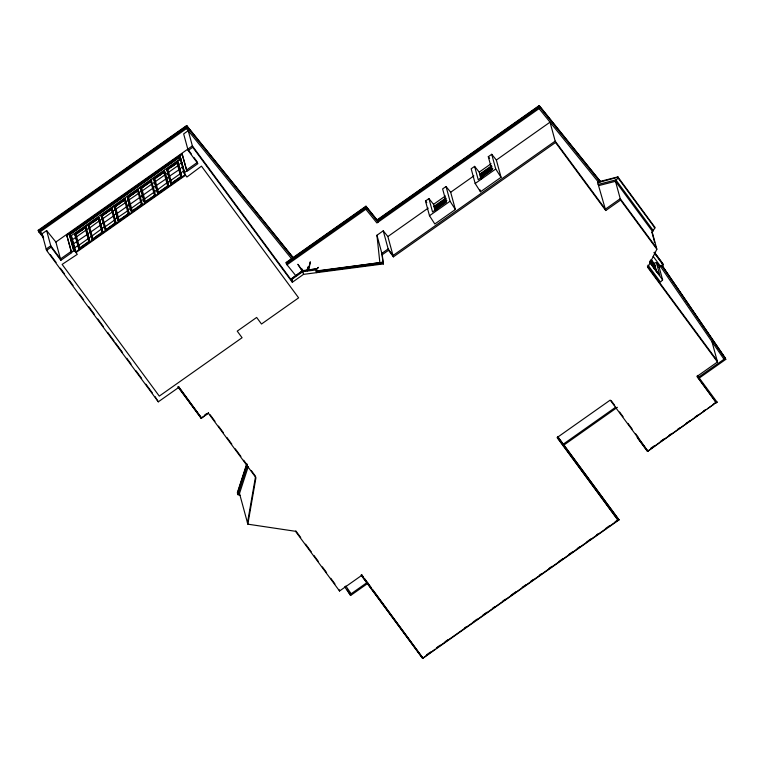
<?xml version="1.0" encoding="UTF-8"?>
<svg xmlns="http://www.w3.org/2000/svg" width="764" height="764" viewBox="0 0 764 764"><rect width="100%" height="100%" fill="white"/><g stroke="black" fill="none" stroke-linecap="round" stroke-linejoin="round"><path stroke-width="1.15" d="M307.204 270.962L307.672 267.133L307.949 268.107L308.284 267.085L308.045 270.246L310.318 261.804L309.105 268.46M247.469 522.815L255.577 476.354L251.385 470.662M363.034 576.534L361.63 574.633L361.811 575.311L339.541 591.011L295.487 531.295L247.842 524.171L255.95 477.71L208.371 413.219M246.772 463.729L237.365 492.704L237.881 494.623L240.077 495.435M237.489 493.181L246.906 464.216M247.297 465.648L237.881 494.623L239.504 493.477L248.243 466.575M654.261 227.653L654.624 226.918L617.866 176.885L597.515 182.099L605.747 210.53L620.597 200.063L615.497 181.307L598.966 185.547M651.912 232.562L654.901 227.939L654.538 226.583M615.497 181.307L651.759 230.451L656.859 249.207L647.748 267.457L717.482 361.983L696.93 376.48L716.365 402.819L697.436 376.748M316.21 269.721L318.454 267.343L316.105 269.386M651.062 259.493L653.831 263.255L656.381 262.606L658.807 265.891L662.617 279.901L660.478 282.078L647.996 265.156M43.691 238.034L38.572 231.616L38.2 230.26L186.655 125.544L293.08 257.468M38.572 231.616L187.027 126.9L186.655 125.544M39.222 232.495L187.677 127.779L292.908 258.222M178.852 387.329L201.524 418.051L178.671 386.651L178.852 387.329L158.301 401.826L46.556 250.372L42.058 233.784L46.623 230.566L55.877 242.035L60.843 260.314L71.692 252.664L66.735 235.14L182.08 153.784L187.037 171.308L197.886 163.658L188.164 150.489L183.656 133.91L188.23 130.682L192.738 147.271L292.326 282.26L303.518 274.362L383.356 263.933L382.239 254.718L376.948 235.255L383.241 230.814L387.873 236.553L393.384 256.866L555.552 142.486L550.032 122.173L496.361 160.029L501.05 177.296L480.489 191.793L475.17 183.513L471.178 168.796L474.597 166.371L479.229 172.11L479.907 174.631L482.647 172.693M55.877 242.035L192.366 145.914L291.953 280.904M67.041 235.551L73.831 230.766M77.708 228.025L82.55 224.606M85.453 222.553L92.243 217.769M94.182 216.403L110.656 204.781M113.569 202.737L138.771 184.955M140.7 183.589L157.183 171.967M159.122 170.601L182.386 154.194M74.547 250.649L73.669 250.64L69.209 234.204L179.979 156.076L185.194 174.698L75.56 252.024L74.547 250.649L70.126 234.376L179.76 157.059L180.772 158.425L71.138 235.751L75.56 252.024M46.556 250.372L51.131 247.144L46.623 230.566M188.164 150.489L192.738 147.271M73.974 251.05L69.514 234.615L180.285 156.486M75.426 233.564L78.339 231.511M85.129 226.717L87.067 225.351M92.893 221.245L96.77 218.514M103.56 213.719L106.473 211.666M111.324 208.247L115.202 205.506M121.992 200.722L124.904 198.669M129.756 195.24L133.633 192.509M139.459 188.402L143.336 185.662M150.126 180.877L152.065 179.502M168.558 167.87L171.47 165.817M176.322 162.398L180.208 159.657M85.692 226.698L89.56 240.937L78.711 248.587L74.843 234.357L85.692 226.698L88.93 238.158L78.081 245.817M99.282 234.5L92.043 239.6L87.975 225.093L98.823 217.434L99.578 219.745M116.023 222.687L105.174 230.336L101.106 215.83L111.955 208.171L115.746 221.665M114.237 206.566L125.296 199.184L129.164 213.423L118.315 221.073L114.237 206.566L118.315 221.073M142.496 204.437L142.094 203.883L131.246 211.542L127.368 197.303L138.217 189.653L142.295 204.16M140.509 188.04L151.358 180.39L155.426 194.896L144.377 202.279L140.509 188.04L144.577 202.546M168.357 185.356L157.508 193.015L153.64 178.776L164.489 171.126L168.558 185.633L158.616 192.652M177.62 161.863L181.488 176.092L170.639 183.752L166.772 169.512L177.62 161.863L178.375 164.165M85.893 226.975L75.044 234.624L78.912 248.863L89.76 241.214L89.207 239.18M88.175 225.361L99.024 217.711M101.306 216.097L112.155 208.448M114.447 206.834L125.296 199.184M131.169 210.797L127.578 197.58L138.427 189.921M140.71 188.316L151.558 180.657M157.709 193.282L153.841 179.053L164.69 171.394L168.558 185.633M177.821 162.13L166.972 169.789L170.84 184.019L181.689 176.369L180.657 173.046L184.086 170.63M77.957 232.991L75.244 234.901L74.843 234.357M79.771 231.712L83.381 229.162M91.088 223.728L88.376 225.638L87.975 225.093M92.902 222.448L96.512 219.898M112.365 208.725L101.516 216.374L101.106 215.83M115.545 206.471L124.589 200.101M128.686 197.207L137.721 190.838M140.91 188.584L150.852 181.574M154.042 179.32L155.856 178.05M157.661 176.77L163.993 172.311M168.987 168.787L167.173 170.057L166.772 169.512M170.792 167.507L177.124 163.047M72.246 239.82L88.805 228.14L89.207 228.694M181.87 162.493L178.451 164.909L178.852 165.463M89.006 228.417L101.937 218.876L102.338 219.43M102.137 219.153L112.986 211.504M126.117 202.24L112.785 211.227L113.187 211.771M139.249 192.977L125.917 201.963L126.318 202.508M141.541 191.363L178.652 165.186L180.581 172.301M73.354 243.888L87.831 234.09M182.978 166.562L179.55 168.978L179.96 169.532M90.114 232.485L100.963 224.836M103.245 223.222L114.094 215.572M116.376 213.958L127.225 206.309M129.508 204.695L140.356 197.045M142.639 195.431L153.488 187.782M166.628 178.518L153.287 187.505L153.698 188.049M179.76 169.255L166.418 178.241L166.829 178.786M128.954 205.506L127.426 206.576L127.025 206.032L129.307 204.418L129.708 204.972M142.085 196.243L140.557 197.313L140.156 196.768L142.438 195.154L142.849 195.708M74.452 247.956L77.88 245.54L78.281 246.084M91.212 236.553L104.143 227.013L104.553 227.557M104.353 227.29L115.202 219.631M128.333 210.377L114.992 219.363L115.402 219.908M130.615 208.763L141.464 201.113M143.747 199.499L154.595 191.85M156.878 190.236L169.809 180.696L170.219 181.249M170.009 180.972L180.858 173.323M71.329 251.308L60.48 258.958L50.758 245.788L46.193 249.016L47.607 250.926M186.664 169.952L197.513 162.302L194.046 157.604M71.692 252.664L71.386 252.254L73.669 250.64M185.194 174.698L184.181 173.323L184.449 172.511L186.731 170.897L182.08 153.784M118.105 220.806L128.954 213.146L125.086 198.907M101.087 233.221L102.892 231.95L99.855 220.767M132.344 211.179L135.963 208.62M137.768 207.35L141.388 204.8M145.485 201.916L149.095 199.366M150.909 198.086L154.519 195.536M88.156 242.761L89.961 241.491M95.863 237.327L97.668 236.047M101.287 233.498L103.092 232.227M108.994 228.064L110.809 226.784M145.685 202.183L147.49 200.913M158.816 192.92L161.529 191.01M173.753 182.386L175.567 181.106M179.177 178.556L180.992 177.286M365.956 206.194L366.978 208.429L378.056 222.171L377.044 219.936L365.956 206.194L286.013 262.577L287.035 264.812L295.907 275.804M286.108 262.911L366.051 206.528L377.139 220.299L539.298 105.9L600.466 181.737M286.385 263.933L366.328 207.55M287.035 264.812L366.978 208.429M291.179 279.003L302.429 270.666L316.411 268.832L302.525 271L291.179 279.003L292.326 282.26M291.59 279.548L302.783 271.65L315.895 269.94L316.63 272.652M377.044 219.936L539.203 105.556L600.323 181.316M377.416 221.293L539.575 106.912L539.203 105.556M599.931 181.813L540.224 107.791L376.919 222.973L365.832 209.231M428.919 198.592L432.548 211.953L446.252 202.288L442.623 188.928L446.052 186.512L450.674 192.251L455.373 209.508L434.811 224.005L429.492 215.725L425.491 201.008L428.919 198.592L433.551 204.332L434.229 206.843L436.063 205.554M474.597 166.371L478.235 179.741L491.93 170.076L488.301 156.706L491.729 154.29L496.361 160.029M387.873 236.553L428.203 208.104M433.551 204.332L445.422 195.956M450.674 192.251L473.871 175.892M479.229 172.11L491.109 163.735M435.088 210.692L433.933 206.433L445.804 198.057M480.766 178.47L479.611 174.221L491.481 165.836M438.803 203.625L441.544 201.696M444.285 199.757L446.109 198.468M485.388 170.764L488.129 168.825M435.566 209.966L434.687 206.71L445.317 199.213M481.54 178.833L480.365 174.488L491.959 166.313M435.575 209.288L434.983 207.12L445.613 199.624M481.549 178.155L480.671 174.908L491.3 167.402M436.464 210.043L435.604 206.891L446.071 199.509M482.141 177.821L481.282 174.669L491.749 167.287M436.779 209.813L436.215 207.712L445.727 200.999M491.405 168.777L481.893 175.491L481.282 174.669M446.844 200.512L437.142 207.359L437.743 208.19M483.421 177.363L482.819 175.147L492.522 168.3M437.438 207.77L446.176 201.61M483.115 175.558L492.828 168.71M429.492 215.725L450.053 201.228L446.052 186.512M475.17 183.513L495.731 169.016L491.729 154.29M382.239 254.718L388.532 250.277L383.241 230.814M204.762 414.957L206.481 413.754M208.591 413.095L201.171 418.328L208.505 412.751M617.961 177.219L597.677 182.691M598.155 184.449L615.87 179.912L618.238 178.241L617.866 176.885M651.52 265.557L652.38 264.955M653.774 268.67L652.914 265.519L653.774 264.917L654.92 269.119M655.311 269.635L654.557 264.993L651.138 260.352M651.31 260.161L654.786 264.869L654.356 265.165L652.962 263.284M658.94 267.171L663.162 265.022L662.799 263.666L654.356 252.225M344.621 586.742L349.998 594.593L366.72 582.798M562.505 444.705L615.803 407.107M349.998 594.593L350.647 595.471L368.028 583.209M563.058 445.651L617.417 407.308M698.84 377.015L725.151 358.459L725.8 359.338L698.582 378.533M715.123 403.316L717.062 401.95L647.49 451.428L637.377 437.705L637.854 436.96L638.131 437.982M637.377 437.705L637.94 437.304L647.843 451.152L610.197 400.116L557.09 437.571L618.219 520.437L557.605 437.848M650.556 448.43L654.414 445.708M660.201 441.621L664.069 438.899M668.892 435.499L671.785 433.455M677.572 429.368L679.511 428.012M686.263 423.246L690.121 420.525M694.944 417.115L697.847 415.081M703.634 410.994L705.564 409.628M713.28 404.185L716.183 402.141M647.49 451.428L659.007 442.9M660.946 441.535L705.449 410.144M707.388 408.778L713.194 404.681M426.646 654.748L430.533 652.007M436.359 647.901L440.245 645.16M445.106 641.731L448.019 639.678M464.531 628.027L466.479 626.652M473.279 621.858L477.166 619.117M482.991 615.01L486.878 612.27M492.713 608.154L494.652 606.778M502.425 601.297L505.338 599.243M511.173 595.137L516.025 591.708M521.86 587.592L525.747 584.852M530.598 581.433L533.511 579.37M539.346 575.263L541.284 573.888M549.058 568.406L551.971 566.353M558.77 561.559L562.657 558.818M568.492 554.702L572.379 551.961M577.231 548.533L580.153 546.48M586.953 541.686L590.839 538.945M596.665 534.829L598.604 533.463M605.413 528.659L609.29 525.918M615.125 521.812L617.064 520.437M558.092 437.113L619.012 519.902L422.597 658.444L435.146 649.19M437.084 647.815L474.033 621.753M475.982 620.387L502.234 601.86M504.183 600.494L520.714 588.834M522.652 587.459L559.611 561.397M561.55 560.031L587.803 541.514M589.751 540.138L606.282 528.478M608.23 527.103L618.926 519.558M316.363 271.296L383.003 262.243L316.267 270.962L316.439 271.974L383.175 263.255L383.356 263.933M311.798 269.94L312.371 270.007M654.213 242.198L654.681 242.417L652.007 232.59M539.078 108.593L598.699 182.5M488.301 156.706L489.629 158.349M425.491 201.008L426.818 202.651M293.223 257.888L186.75 125.879L38.458 230.814M186.531 128.581L291.733 258.986M40.358 231.683L42.058 233.784M38.2 230.26L43.414 236.716M41.447 234.529L42.946 236.382M618.238 178.241L654.901 227.939M615.87 179.912L653.449 230.843M656.486 247.851L620.225 198.707L605.384 209.174L555.18 141.13L393.021 255.51L388.16 248.921L381.876 253.362L383.136 263.752M620.597 200.063L656.859 249.207M654.442 252.559L662.885 264.01M654.022 252.626L663.162 265.022M653.163 256.332L660.803 266.693M725.523 358.316L662.245 265.891M539.575 106.912L540.224 107.791M650.403 260.343L654.137 265.299M650.221 261.861L652.914 265.519M649.629 261.221L659.819 275.25L656.381 262.606M650.575 263.389L651.95 265.251M649.963 262.759L662.617 279.901M647.385 266.101L717.119 360.627M555.552 142.486L605.747 210.53M697.322 375.401L717.157 402.294M482.819 175.147L483.421 175.968M611.219 400.651L614.714 405.388M619.604 412.016L623.09 416.743M627.979 423.371L632.172 429.053M635.667 433.79L637.759 436.626M637.281 437.371L647.404 451.085M435.604 206.891L436.215 207.712M557.481 436.492L619.012 519.902M388.532 250.277L393.384 256.866M187.027 126.9L187.677 127.779M291.094 278.659L292.488 280.56M187.801 149.133L191.267 153.841M181.488 176.092L181.889 176.646M157.078 190.513L156.677 189.959L154.395 191.573L154.796 192.117M141.741 191.64L141.33 191.086L139.048 192.7L139.459 193.244M141.665 201.381L141.264 200.837L143.546 199.223L144.501 201.811M130.816 209.04L130.415 208.486L128.132 210.1L128.533 210.644M116.577 214.235L116.176 213.681L113.893 215.295L114.294 215.84M103.446 223.499L103.044 222.945L100.762 224.559L101.163 225.103M364.438 578.443L371.466 587.965M372.87 589.865L422.941 658.167L361.811 575.311M361.668 575.655L422.502 658.1M361.057 575.034L422.597 658.444M105.174 230.336L115.822 222.41L111.955 208.171M90.314 232.753L89.913 232.208L87.621 233.822L88.032 234.367M91.422 236.821L91.011 236.277L88.93 238.158M92.043 239.6L102.691 231.673L98.823 217.434M210.11 414.709L214.999 421.346M218.504 426.092L223.403 432.73M226.898 437.466L231.798 444.113M235.293 448.85L240.889 456.433M243.687 460.234L247.183 464.97M295.821 530.885L300.71 537.522M305.61 544.159L311.206 551.742M314.004 555.533L318.196 561.225M322.389 566.907L326.591 572.599M330.783 578.281L334.976 583.973M70.126 234.376L71.138 235.751M178.002 386.708L201.085 417.994M178.098 387.052L201.171 418.328M51.131 247.144L60.843 260.314M50.434 254.765L56.097 262.434M60.337 268.183L64.577 273.932M69.534 280.646L73.067 285.44M79.427 294.064L83.677 299.822M88.624 306.526L94.278 314.195M97.821 318.989L103.474 326.658M107.714 332.407L114.084 341.04M115.498 342.95L122.565 352.538M126.814 358.287L131.055 364.046M136.002 370.75L141.665 378.419M145.905 384.168L152.275 392.801M155.102 396.631L158.301 401.826M662.207 265.614L725.8 359.338M661.252 265.108L725.151 358.459M660.134 265.958L724.005 359.261M345.815 585.998L351.134 593.781M347.591 590.19L350.275 594.115M346.837 589.311L350.647 595.471M302.745 271.984L297.864 264.268L302.907 271.421L301.331 268.384L302.687 270.055M495.731 169.016L501.05 177.296M450.053 201.228L455.373 209.508M711.972 341.67L717.482 361.983M654.786 264.869L656.801 272.309M654.557 264.993L656.333 271.507M653.831 263.255L654.213 264.659M479.897 189.615L480.489 191.793M302.783 271.65L303.518 274.362M339.178 589.655L339.541 591.011M179.979 156.076L184.449 172.511M179.76 157.059L184.181 173.323M180.762 176.723L177.038 162.99L167.899 169.436L171.633 183.169M168.281 174.125L168.834 176.159M169.111 177.181L169.665 179.215M167.631 185.986L163.907 172.253L154.767 178.7L158.492 192.433M155.426 184.41L155.98 186.445M156.257 187.457L156.801 189.491M239.504 493.477L247.842 524.171M154.5 195.25L150.766 181.517L141.636 187.963L145.361 201.686M141.369 204.513L137.635 190.78L128.505 197.227L132.229 210.95M128.61 200.903L129.164 202.938M128.237 213.777L124.503 200.044L115.364 206.49L119.098 220.213M114.925 208.133L115.469 210.167M115.746 211.179L116.3 213.213M117.131 216.269L117.685 218.303M117.962 219.316L118.515 221.35M115.097 223.04L111.372 209.307L102.233 215.754L105.967 229.477M101.965 232.304L98.241 218.571L89.101 225.017L92.836 238.74M88.834 241.558L85.11 227.834L75.97 234.281L79.704 248.004M71.549 236.305L75.693 251.557M66.735 235.14L71.386 252.254M316.411 268.832L316.783 271.468M376.948 235.255L379.918 263.16M185.595 175.243L75.961 252.569L77.279 254.355L62.132 264.411L159.294 396.115L242.083 337.717L237.232 331.137L256.647 317.442L261.498 324.022L298.619 297.845L201.457 166.151L186.913 177.028L185.595 175.243"/></g></svg>
